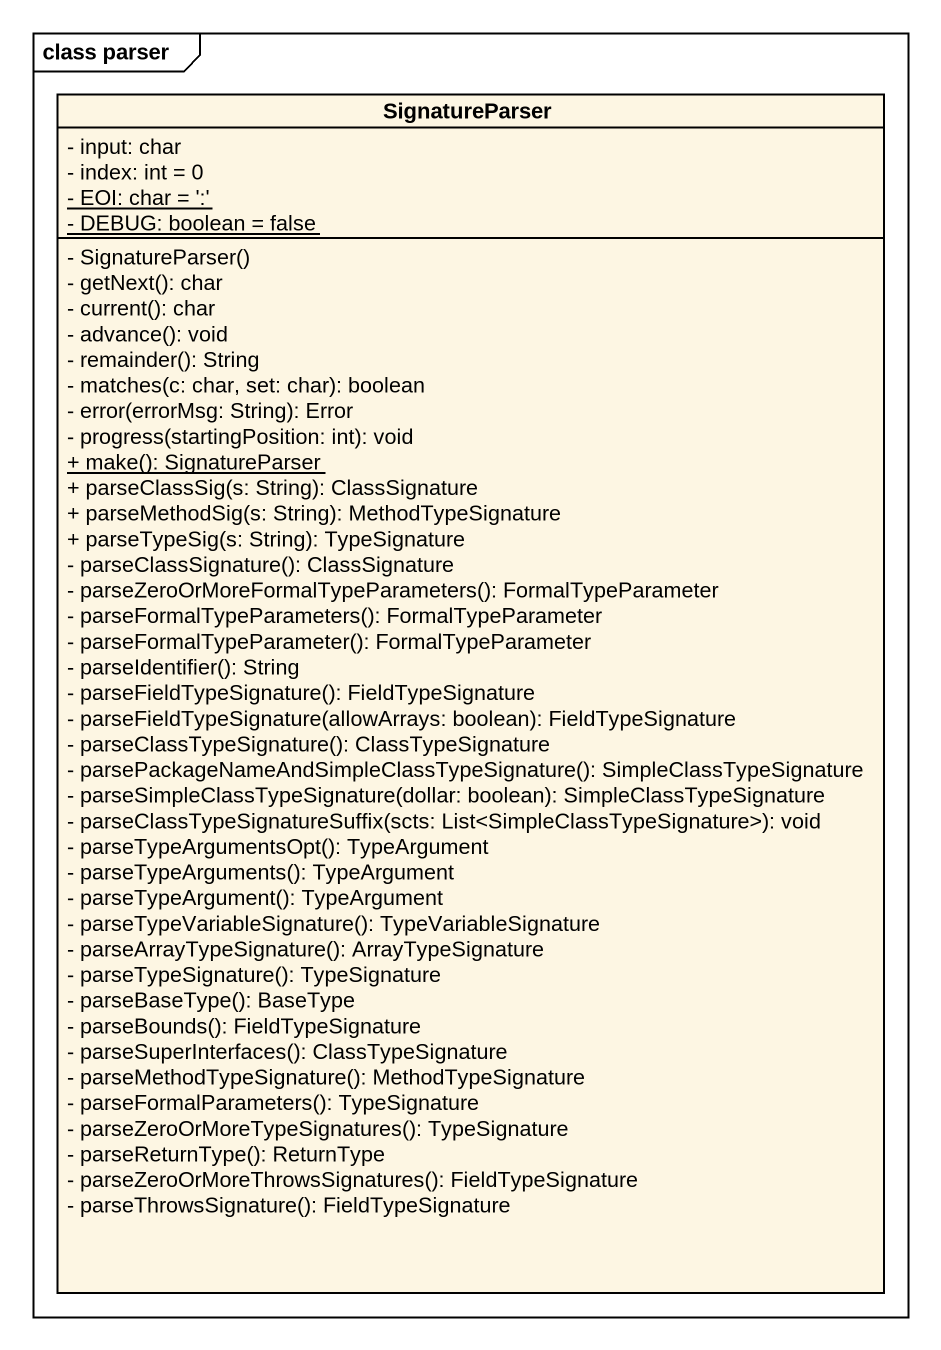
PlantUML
@startuml
mainframe class parser
hide circle
hide empty members
skinparam classAttributeIconSize 0
class SignatureParser {
  - input: char
  - index: int = 0
  {static} - EOI: char = ':'
  {static} - DEBUG: boolean = false
  - SignatureParser()
  - getNext(): char
  - current(): char
  - advance(): void
  - remainder(): String
  - matches(c: char, set: char): boolean
  - error(errorMsg: String): Error
  - progress(startingPosition: int): void
  {static} + make(): SignatureParser
  + parseClassSig(s: String): ClassSignature
  + parseMethodSig(s: String): MethodTypeSignature
  + parseTypeSig(s: String): TypeSignature
  - parseClassSignature(): ClassSignature
  - parseZeroOrMoreFormalTypeParameters(): FormalTypeParameter
  - parseFormalTypeParameters(): FormalTypeParameter
  - parseFormalTypeParameter(): FormalTypeParameter
  - parseIdentifier(): String
  - parseFieldTypeSignature(): FieldTypeSignature
  - parseFieldTypeSignature(allowArrays: boolean): FieldTypeSignature
  - parseClassTypeSignature(): ClassTypeSignature
  - parsePackageNameAndSimpleClassTypeSignature(): SimpleClassTypeSignature
  - parseSimpleClassTypeSignature(dollar: boolean): SimpleClassTypeSignature
  - parseClassTypeSignatureSuffix(scts: List<SimpleClassTypeSignature>): void
  - parseTypeArgumentsOpt(): TypeArgument
  - parseTypeArguments(): TypeArgument
  - parseTypeArgument(): TypeArgument
  - parseTypeVariableSignature(): TypeVariableSignature
  - parseArrayTypeSignature(): ArrayTypeSignature
  - parseTypeSignature(): TypeSignature
  - parseBaseType(): BaseType
  - parseBounds(): FieldTypeSignature
  - parseSuperInterfaces(): ClassTypeSignature
  - parseMethodTypeSignature(): MethodTypeSignature
  - parseFormalParameters(): TypeSignature
  - parseZeroOrMoreTypeSignatures(): TypeSignature
  - parseReturnType(): ReturnType
  - parseZeroOrMoreThrowsSignatures(): FieldTypeSignature
  - parseThrowsSignature(): FieldTypeSignature
}
@enduml
